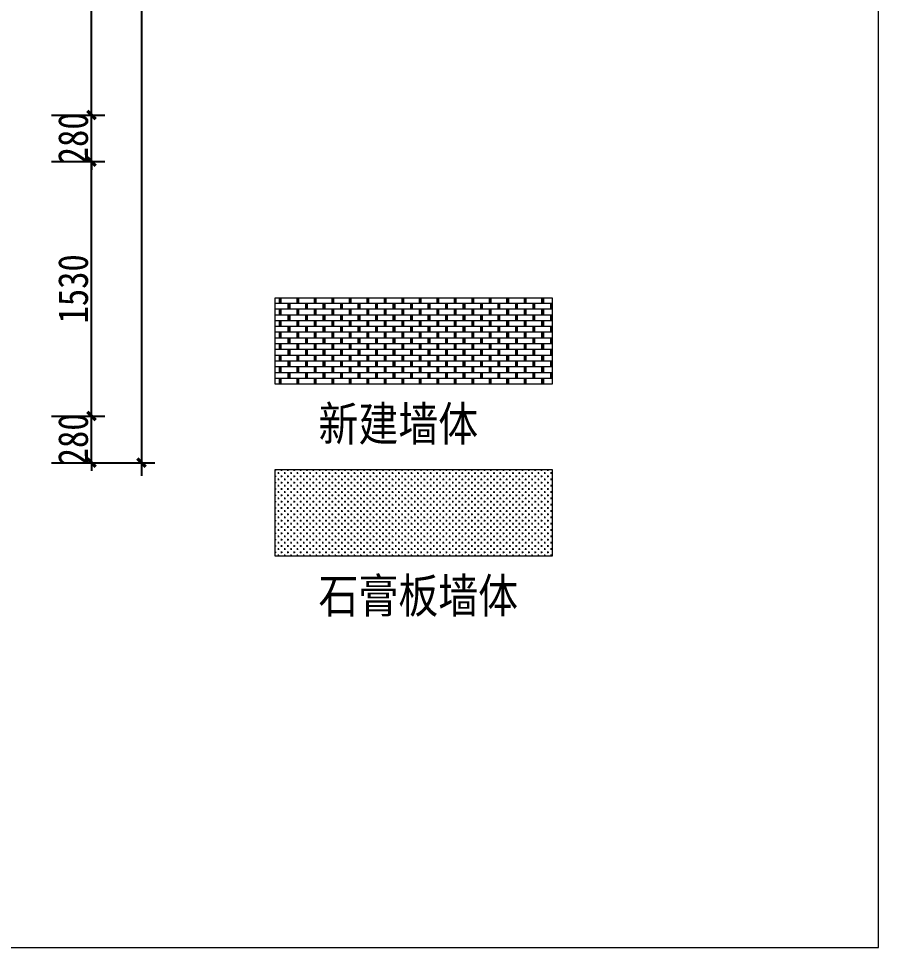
# Model space of a CAD drawing. Header units: millimetres. Extents: x 104198 to 1296755, y -81101 to 81453.
# Drawn here: x 579108 to 584274, y 5266 to 10850 of the extents above; entities that cross this region are included whole.
import ezdxf

# ---------------------------------------------------------------- set-up
doc = ezdxf.new("R2010")
doc.units = ezdxf.units.MM
doc.header["$PDMODE"] = 3
doc.layers.get('Defpoints').update_dxf_attribs({"color": 250})
doc.layers.add('1-活动家具', color=51, linetype='Continuous', lineweight=20)
doc.layers.add('Q◆08 新建墙体填充', color=250, linetype='Continuous', lineweight=0)
doc.layers.add('30-PL-平面文字说明', color=1, linetype='Continuous')
doc.styles.add('新宋体', font='', dxfattribs={"width": 0.85})
doc.styles.get('新宋体').set_extended_font_data('NSimSun')
doc.dimstyles.new('平面外部尺寸', dxfattribs={"dimtxt": 180, "dimasz": 50, "dimexe": 80, "dimexo": 60, "dimgap": 20, "dimtad": 1, "dimdec": 0, "dimtxsty": '新宋体', "dimblk": 'ARCHTICK', "dimcen": 2.5, "dimdle": 80, "dimclrd": 8, "dimclre": 8, "dimclrt": 1, "dimadec": 0, "dimazin": 0, "dimtfac": 1, "dimtdec": 0, "dimtix": 1, "dimtmove": 2, "dimatfit": 3, "dimldrblk": 'DOT', "dimfxl": 1, "dimarcsym": 0})

# ---------------------------------------------------------------- blocks, each defined once
blk = doc.blocks.new('_ArchTick')
at = {"color": 2, "linetype": 'ByBlock', "const_width": 0.4}
blk.add_lwpolyline([(-0.5, -0.5), (0.5, 0.5)], dxfattribs=at)
blk = doc.blocks.new('*D1255')
at = {"layer": '30-PL-平面文字说明', "color": 8, "lineweight": -2, "transparency": 16777216}
for p, q in [((579546, 8460.1), (579546, 8510.1)), ((579306, 8460.1), (579626, 8460.1)), ((579546, 8180.1), (579546, 8460.1)), ((579306, 8180.1), (579626, 8180.1)), ((579546, 8180.1), (579546, 8130.1))]:
    blk.add_line(p, q, dxfattribs=at)
at = {"layer": 'Defpoints', "color": 0, "transparency": 16777216}
for p in [(579246, 8460.1), (579546, 8460.1), (579246, 8180.1)]:
    blk.add_point(p, dxfattribs=at)
at = {"layer": '30-PL-平面文字说明', "color": 8, "lineweight": -2, "transparency": 16777216, "xscale": 50, "yscale": 50, "zscale": 50}
for p, rotation in [((579546, 8460.1), 270), ((579546, 8180.1), 90)]:
    blk.add_blockref('_ArchTick', p, dxfattribs=dict(at, rotation=rotation))
at = {"layer": '30-PL-平面文字说明', "color": 1, "transparency": 16777216, "insert": (579436, 8320.1), "char_height": 180, "attachment_point": 5, "rotation": 90, "style": '新宋体'}
blk.add_mtext('280', dxfattribs=at)
blk = doc.blocks.new('_Dot')
at = {"color": 2, "linetype": 'ByBlock', "lineweight": -2}
blk.add_line((-0.5, 0), (-1, 0), dxfattribs=at)
at = {"color": 2, "linetype": 'ByBlock', "const_width": 0.5}
blk.add_lwpolyline([(-0.25, 0, 1), (0.25, 0, 1)], format="xyb", close=True, dxfattribs=at)
blk = doc.blocks.new('*D1256')
at = {"layer": '30-PL-平面文字说明', "color": 8, "lineweight": -2, "transparency": 16777216}
for p, q in [((579546, 8380.1), (579546, 10070.1)), ((579306, 9990.1), (579626, 9990.1)), ((579306, 8460.1), (579626, 8460.1))]:
    blk.add_line(p, q, dxfattribs=at)
at = {"layer": 'Defpoints', "color": 0, "transparency": 16777216}
for p in [(579246, 9990.1), (579546, 9990.1), (579246, 8460.1)]:
    blk.add_point(p, dxfattribs=at)
at = {"layer": '30-PL-平面文字说明', "color": 8, "lineweight": -2, "transparency": 16777216, "xscale": 50, "yscale": 50, "zscale": 50}
for p, rotation in [((579546, 9990.1), 90), ((579546, 8460.1), 270)]:
    blk.add_blockref('_ArchTick', p, dxfattribs=dict(at, rotation=rotation))
at = {"layer": '30-PL-平面文字说明', "color": 1, "transparency": 16777216, "insert": (579436, 9225.1), "char_height": 180, "attachment_point": 5, "rotation": 90, "style": '新宋体'}
blk.add_mtext('1530', dxfattribs=at)
blk = doc.blocks.new('*D1257')
at = {"layer": '30-PL-平面文字说明', "color": 8, "lineweight": -2, "transparency": 16777216}
for p, q in [((579546, 10190.1), (579546, 17310.1)), ((579306, 17230.1), (579626, 17230.1)), ((579306, 10270.1), (579626, 10270.1))]:
    blk.add_line(p, q, dxfattribs=at)
at = {"layer": 'Defpoints', "color": 0, "transparency": 16777216}
for p in [(579246, 17230.1), (579546, 17230.1), (579246, 10270.1)]:
    blk.add_point(p, dxfattribs=at)
at = {"layer": '30-PL-平面文字说明', "color": 8, "lineweight": -2, "transparency": 16777216, "xscale": 50, "yscale": 50, "zscale": 50}
for p, rotation in [((579546, 17230.1), 90), ((579546, 10270.1), 270)]:
    blk.add_blockref('_ArchTick', p, dxfattribs=dict(at, rotation=rotation))
at = {"layer": '30-PL-平面文字说明', "color": 1, "transparency": 16777216, "insert": (579436, 13750.1), "char_height": 180, "attachment_point": 5, "rotation": 90, "style": '新宋体'}
blk.add_mtext('6960', dxfattribs=at)
blk = doc.blocks.new('*D1261')
at = {"layer": '30-PL-平面文字说明', "color": 8, "lineweight": -2, "transparency": 16777216}
for p, q in [((579846, 19090.1), (579846, 8100.1)), ((579306, 19010.1), (579926, 19010.1)), ((579306, 8180.1), (579926, 8180.1))]:
    blk.add_line(p, q, dxfattribs=at)
at = {"layer": 'Defpoints', "color": 0, "transparency": 16777216}
for p in [(579246, 19010.1), (579246, 8180.1), (579846, 8180.1)]:
    blk.add_point(p, dxfattribs=at)
at = {"layer": '30-PL-平面文字说明', "color": 8, "lineweight": -2, "transparency": 16777216, "xscale": 50, "yscale": 50, "zscale": 50}
for p, rotation in [((579846, 19010.1), 90), ((579846, 8180.1), 270)]:
    blk.add_blockref('_ArchTick', p, dxfattribs=dict(at, rotation=rotation))
at = {"layer": '30-PL-平面文字说明', "color": 1, "transparency": 16777216, "insert": (579736, 16825.1), "char_height": 180, "attachment_point": 5, "rotation": 90, "style": '新宋体'}
blk.add_mtext('10830', dxfattribs=at)
blk = doc.blocks.new('*D1269')
at = {"layer": '30-PL-平面文字说明', "color": 8, "lineweight": -2, "transparency": 16777216}
for p, q in [((579546, 10270.1), (579546, 10320.1)), ((579306, 10270.1), (579626, 10270.1)), ((579546, 9990.1), (579546, 10270.1)), ((579306, 9990.1), (579626, 9990.1)), ((579546, 9990.1), (579546, 9940.1))]:
    blk.add_line(p, q, dxfattribs=at)
at = {"layer": 'Defpoints', "color": 0, "transparency": 16777216}
for p in [(579246, 10270.1), (579546, 10270.1), (579246, 9990.1)]:
    blk.add_point(p, dxfattribs=at)
at = {"layer": '30-PL-平面文字说明', "color": 8, "lineweight": -2, "transparency": 16777216, "xscale": 50, "yscale": 50, "zscale": 50}
for p, rotation in [((579546, 10270.1), 270), ((579546, 9990.1), 90)]:
    blk.add_blockref('_ArchTick', p, dxfattribs=dict(at, rotation=rotation))
at = {"layer": '30-PL-平面文字说明', "color": 1, "transparency": 16777216, "insert": (579436, 10130.1), "char_height": 180, "attachment_point": 5, "rotation": 90, "style": '新宋体'}
blk.add_mtext('280', dxfattribs=at)

msp = doc.modelspace()

# ---------------------------------------------------------------- hatches: boundary and pattern name
at = {"layer": 'Q◆08 新建墙体填充'}
h = msp.add_hatch(dxfattribs=at)
h.set_pattern_fill('BRSTONE', color=250, scale=4.137931, style=0)
h.set_pattern_definition([(0, (518002.547, 8133.295), (0, 34.684138), []), (90, (518097.14, 8133.295), (-52.551724, 34.68414), [34.68414, -34.68414]), (90, (518086.63, 8133.295), (-52.551724, 34.68414), [34.68414, -34.68414]), (0, (518097.14, 8139.075), (52.551724, 34.684138), [-94.593103, 10.510345]), (0, (518097.14, 8144.856), (52.551724, 34.684138), [-94.593103, 10.510345]), (0, (518097.14, 8150.637), (52.551724, 34.684138), [-94.593103, 10.510345]), (0, (518097.14, 8156.418), (52.551724, 34.684138), [-94.593103, 10.510345]), (0, (518097.14, 8162.198), (52.551724, 34.684138), [-94.593103, 10.510345])])
h.paths.add_polyline_path([(582314.1, 8651.7), (582314.1, 9172), (580649.8, 9172), (580649.8, 8651.7)])
at = {"layer": 'Q◆08 新建墙体填充', "linetype": 'ByBlock', "ltscale": 10}
h = msp.add_hatch(dxfattribs=at)
h.set_pattern_fill('CROSS', color=8, scale=3, style=0)
h.set_pattern_definition([(0, (382563.47, 13432.454), (19.05, 19.05), [9.525, -28.575]), (90, (382568.232, 13427.691), (-19.05, 19.05), [9.525, -28.575])])
h.paths.add_polyline_path([(582314.1, 7618.3), (582314.1, 8138.6), (580649.8, 8138.6), (580649.8, 7618.3)])

# ---------------------------------------------------------------- linework, layer by layer
at = {"layer": '1-活动家具', "color": 3}
msp.add_lwpolyline([(584273.7, 21490.6), (538468.7, 21490.6), (538468.7, 5265.6), (584273.7, 5265.6)], close=True, dxfattribs=at)
at = {"layer": 'Q◆08 新建墙体填充', "color": 2}
for points in [[(580649.8, 9172), (582314.1, 9172), (582314.1, 8651.7), (580649.8, 8651.7)], [(580649.8, 8138.6), (582314.1, 8138.6), (582314.1, 7618.3), (580649.8, 7618.3)]]:
    msp.add_lwpolyline(points, close=True, dxfattribs=at)

# ---------------------------------------------------------------- texts
at = {"layer": 'Q◆08 新建墙体填充', "color": 2, "char_height": 206.9, "attachment_point": 1, "style": '新宋体'}
for s, insert in [('新建墙体', (580909.6, 8517.1)), ('石膏板墙体', (580909.6, 7483.7))]:
    msp.add_mtext(s, dxfattribs=dict(at, insert=insert))

# ---------------------------------------------------------------- dimensions: what is measured, and where the dimension line sits
at = {"layer": '30-PL-平面文字说明', "color": 251}
dim = msp.add_linear_dim(base=(579846, 8180.1), p1=(579246, 19010.1), p2=(579246, 8180.1), angle=90, dimstyle='平面外部尺寸', dxfattribs=at)
dim.commit()
dim.dimension.update_dxf_attribs({"geometry": '*D1261', "text_midpoint": (579736, 16825.1), "dimtype": 160})
for base, p1, p2, picture, middle in [((579546, 17230.1), (579246, 10270.1), (579246, 17230.1), '*D1257', (579436, 13750.1)), ((579546, 10270.1), (579246, 9990.1), (579246, 10270.1), '*D1269', (579436, 10130.1)), ((579546, 9990.1), (579246, 8460.1), (579246, 9990.1), '*D1256', (579436, 9225.1)), ((579546, 8460.1), (579246, 8180.1), (579246, 8460.1), '*D1255', (579436, 8320.1))]:
    dim = msp.add_linear_dim(base=base, p1=p1, p2=p2, angle=90, dimstyle='平面外部尺寸', dxfattribs=at)
    dim.commit()
    dim.dimension.update_dxf_attribs({"geometry": picture, "text_midpoint": middle})

doc.saveas('drawing.dxf')
